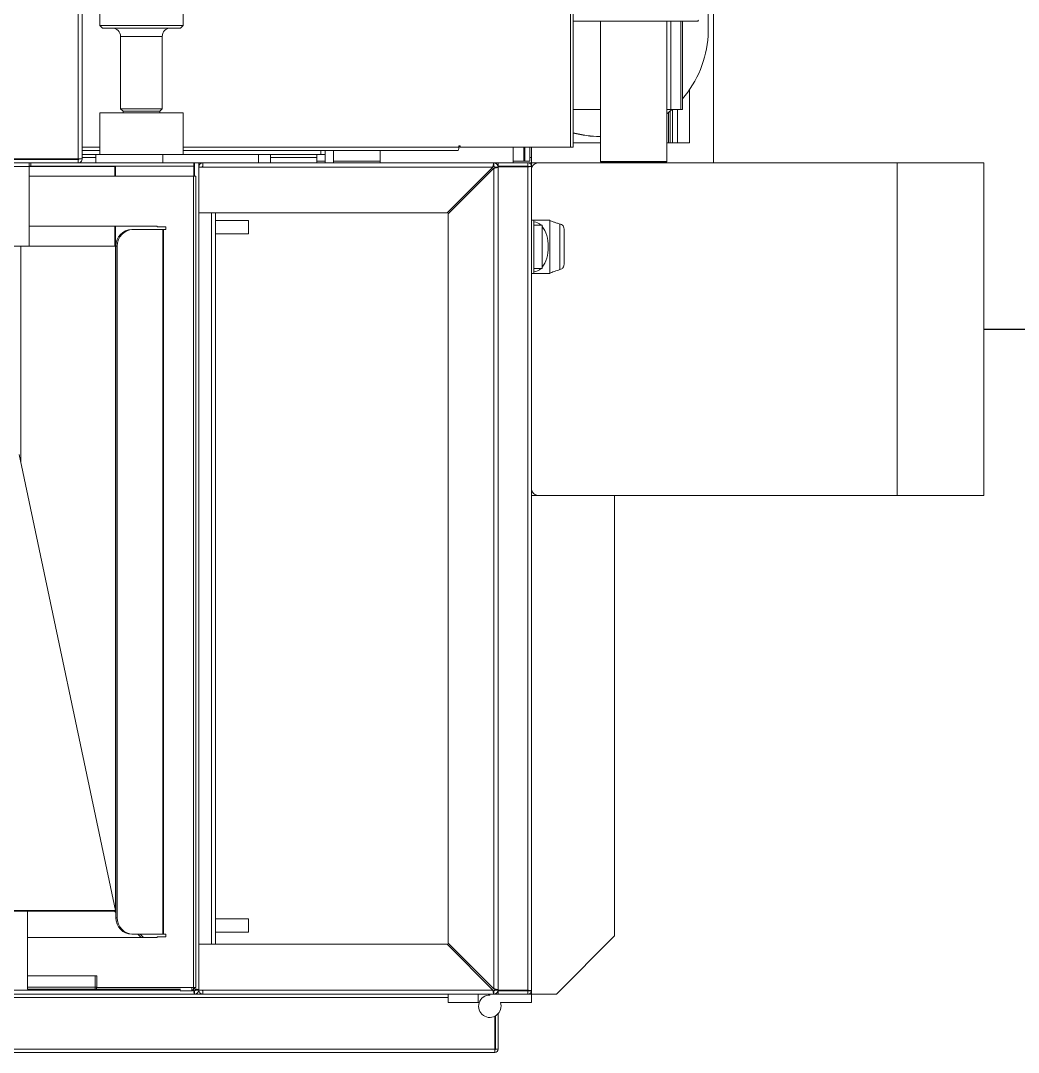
# Model space of a CAD drawing. Header units: millimetres. Extents: x 8553 to 58453, y 11523 to 43612.
# Drawn here: x 49456.1 to 49936, y 19149 to 19645.5 of the extents above; entities that cross this region are included whole.
import ezdxf

# ---------------------------------------------------------------- set-up
doc = ezdxf.new("R2010")
doc.units = ezdxf.units.MM
doc.layers.add('tube_steam', color=141, linetype='Continuous')

msp = doc.modelspace()

# ---------------------------------------------------------------- linework, layer by layer
at = {"linetype": 'Continuous', "lineweight": 15}
for p, q in [((49483.751, 19578.926), (49483.751, 22331.96)), ((49485.751, 22331.843), (49485.751, 19579.043)), ((49534.187, 19643.123), (49534.187, 22272.723)), ((49788.899, 20895.792), (49786.76, 19638.094)), ((49494.187, 19782.643), (49494.187, 19643.123)), ((49720.574, 19738.077), (49720.574, 19584.673)), ((49721.83, 19584.673), (49721.83, 19738.077)), ((49789.351, 19577.043), (49789.351, 19692.483)), ((49765.03, 19645.283), (49721.83, 19645.283)), ((49734.951, 19645.283), (49734.951, 19577.683)), ((49781.751, 19645.283), (49765.03, 19645.283)), ((49766.951, 19577.683), (49766.951, 19645.283)), ((49768.834, 19645.283), (49768.834, 19602.643)), ((49773.583, 19645.283), (49773.583, 19602.643)), ((49774.43, 19645.283), (49774.43, 19602.643)), ((49781.751, 19645.283), (49782.151, 19645.683)), ((49494.187, 19643.123), (49495.387, 19641.923)), ((49494.187, 19643.123), (49534.187, 19643.123)), ((49532.987, 19641.923), (49495.387, 19641.923)), ((49532.987, 19641.923), (49534.187, 19643.123)), ((49504.187, 19637.923), (49504.187, 19603.123)), ((49524.187, 19637.923), (49504.187, 19637.923)), ((49524.187, 19603.123), (49524.187, 19637.923)), ((49777.772, 19586.643), (49777.772, 19612.197)), ((49494.187, 19601.043), (49494.187, 19581.043)), ((49494.187, 19601.043), (49494.925, 19601.043)), ((49494.925, 19601.043), (49534.187, 19601.043)), ((49504.187, 19603.123), (49505.387, 19601.923)), ((49504.187, 19603.123), (49524.187, 19603.123)), ((49505.387, 19601.923), (49505.387, 19601.043)), ((49522.987, 19601.923), (49505.387, 19601.923)), ((49522.987, 19601.923), (49524.187, 19603.123)), ((49522.987, 19601.043), (49522.987, 19601.923)), ((49534.187, 19581.043), (49534.187, 19601.043)), ((49721.83, 19602.643), (49734.951, 19602.643)), ((49766.951, 19602.643), (49768.834, 19602.643)), ((49767.769, 19586.643), (49767.769, 19601.297)), ((49768.492, 19586.643), (49768.492, 19601.898)), ((49768.834, 19602.643), (49773.583, 19602.643)), ((49769.538, 19586.643), (49769.538, 19602.643)), ((49772.068, 19586.643), (49772.068, 19602.643)), ((49774.43, 19602.643), (49773.583, 19602.643)), ((49734.71, 19589.725), (49734.951, 19589.725)), ((49485.751, 19584.593), (49494.187, 19584.593)), ((49534.187, 19584.593), (49666.865, 19584.593)), ((49667.456, 19585.193), (49666.865, 19585.193)), ((49666.865, 19585.193), (49666.865, 19584.593)), ((49667.247, 19585.193), (49667.247, 19584.673)), ((49667.247, 19584.673), (49667.456, 19584.673)), ((49667.456, 19584.673), (49667.456, 19585.193)), ((49720.574, 19584.673), (49667.456, 19584.673)), ((49692.951, 19584.673), (49692.951, 19577.043)), ((49698.151, 19584.673), (49698.151, 19577.843)), ((49698.551, 19584.673), (49698.551, 19577.843)), ((49700.951, 19584.673), (49700.951, 19577.843)), ((49701.751, 19584.673), (49701.751, 19577.043)), ((49720.574, 19584.673), (49721.83, 19584.673)), ((49734.951, 19586.643), (49721.83, 19586.643)), ((49767.769, 19586.643), (49766.951, 19586.643)), ((49768.492, 19586.643), (49767.769, 19586.643)), ((49769.538, 19586.643), (49768.492, 19586.643)), ((49772.068, 19586.643), (49769.538, 19586.643)), ((49777.772, 19586.643), (49772.068, 19586.643)), ((49485.751, 19583.073), (49494.187, 19583.073)), ((49485.751, 19581.043), (49492.187, 19581.043)), ((49485.751, 19579.683), (49492.187, 19579.683)), ((49492.187, 19581.043), (49492.187, 19577.043)), ((49492.187, 19581.043), (49524.412, 19581.043)), ((49524.412, 19577.043), (49524.412, 19581.043)), ((49524.412, 19581.043), (49570.462, 19581.043)), ((49534.187, 19583.073), (49666.601, 19583.073)), ((49570.462, 19577.043), (49570.462, 19581.043)), ((49570.462, 19581.043), (49576.242, 19581.043)), ((49576.242, 19577.043), (49576.242, 19581.043)), ((49576.242, 19581.043), (49600.551, 19581.043)), ((49576.242, 19579.683), (49598.551, 19579.683)), ((49598.551, 19581.043), (49598.551, 19579.683)), ((49598.551, 19579.683), (49598.551, 19577.043)), ((49600.551, 19581.043), (49600.551, 19583.073)), ((49600.551, 19581.043), (49602.551, 19581.043)), ((49602.551, 19577.043), (49602.551, 19583.073)), ((49606.551, 19577.043), (49606.551, 19583.073)), ((49628.951, 19583.073), (49628.951, 19577.043)), ((49700.951, 19579.603), (49701.751, 19579.603)), ((48894.151, 19577.043), (49460.151, 19577.043)), ((48894.151, 19575.283), (49460.151, 19575.283)), ((49439.751, 19578.926), (49483.751, 19578.926)), ((49483.751, 19578.643), (49439.751, 19578.643)), ((49460.151, 19577.043), (49460.151, 19575.283)), ((49460.951, 19577.043), (49460.151, 19577.043)), ((49460.151, 19575.443), (49460.951, 19575.443)), ((49460.151, 19537.043), (49460.151, 19575.283)), ((49460.151, 19575.283), (49501.351, 19575.283)), ((49460.951, 19575.443), (49460.951, 19577.043)), ((49539.351, 19577.043), (49460.951, 19577.043)), ((49539.351, 19575.443), (49460.951, 19575.443)), ((49483.751, 19577.043), (49483.751, 19578.643)), ((49501.351, 19575.283), (49501.351, 19575.443)), ((49501.351, 19575.283), (49501.351, 19570.643)), ((49501.751, 19570.643), (49501.751, 19575.443)), ((49539.751, 19577.043), (49539.351, 19577.043)), ((49539.351, 19577.043), (49539.351, 19570.643)), ((49539.751, 19577.043), (49541.751, 19577.043)), ((49539.751, 19577.043), (49539.751, 19570.643)), ((49541.751, 19577.043), (49541.751, 19575.043)), ((49543.751, 19577.043), (49541.751, 19577.043)), ((49541.751, 19575.043), (49541.751, 19553.043)), ((49541.751, 19575.043), (49543.751, 19575.043)), ((49543.751, 19577.043), (49543.751, 19575.043)), ((49543.751, 19577.043), (49683.751, 19577.043)), ((49543.751, 19575.043), (49683.185, 19575.043)), ((49598.551, 19577.843), (49602.551, 19577.843)), ((49606.551, 19577.843), (49628.951, 19577.843)), ((49683.185, 19575.043), (49661.185, 19553.043)), ((49683.751, 19575.443), (49683.751, 19577.043)), ((49685.751, 19577.043), (49683.751, 19577.043)), ((49684.151, 19575.043), (49685.751, 19575.043)), ((49700.071, 19577.043), (49685.751, 19577.043)), ((49685.751, 19577.043), (49685.751, 19575.443)), ((49700.071, 19575.443), (49685.751, 19575.443)), ((49685.751, 19575.16), (49685.751, 19178.926)), ((49700.071, 19575.16), (49685.751, 19575.16)), ((49692.951, 19577.843), (49698.151, 19577.843)), ((49698.151, 19577.843), (49698.551, 19577.843)), ((49700.951, 19577.843), (49698.551, 19577.843)), ((49700.071, 19577.043), (49701.751, 19577.043)), ((49700.071, 19577.043), (49700.071, 19575.443)), ((49700.071, 19575.16), (49700.071, 19178.926)), ((49700.151, 19575.363), (49701.751, 19575.363)), ((49701.751, 19577.043), (49701.751, 19575.363)), ((49701.751, 19577.043), (49704.951, 19577.043)), ((49701.751, 19575.363), (49701.751, 19178.723)), ((49877.751, 19577.043), (49704.951, 19577.043)), ((49734.951, 19577.683), (49735.351, 19577.283)), ((49758.264, 19577.683), (49734.951, 19577.683)), ((49758.082, 19577.283), (49735.351, 19577.283)), ((49740.951, 19577.283), (49740.951, 19577.043)), ((49766.551, 19577.283), (49758.082, 19577.283)), ((49766.951, 19577.683), (49758.264, 19577.683)), ((49760.951, 19577.043), (49760.951, 19577.283)), ((49766.551, 19577.283), (49766.951, 19577.683)), ((49877.751, 19577.043), (49877.751, 19417.043)), ((49919.351, 19577.043), (49877.751, 19577.043)), ((49919.351, 19577.043), (49919.351, 19417.043)), ((49460.151, 19570.643), (49539.206, 19570.643)), ((49539.206, 19570.643), (49539.206, 19180.243)), ((49539.206, 19570.643), (49540.362, 19570.643)), ((49540.362, 19570.643), (49540.362, 19180.243)), ((49661.751, 19552.477), (49683.751, 19574.477)), ((49683.751, 19574.477), (49683.751, 19179.608)), ((49541.751, 19553.043), (49661.185, 19553.043)), ((49541.751, 19553.043), (49541.751, 19201.043)), ((49547.831, 19553.043), (49547.831, 19201.043)), ((49549.751, 19553.043), (49549.751, 19201.043)), ((49661.751, 19552.477), (49661.751, 19201.608)), ((49460.151, 19546.643), (49521.68, 19546.643)), ((49501.351, 19546.643), (49501.351, 19537.043)), ((49501.751, 19217.608), (49501.751, 19546.643)), ((49509.574, 19545.043), (49510.244, 19545.043)), ((49510.244, 19545.043), (49524.495, 19545.043)), ((49521.68, 19546.643), (49521.68, 19546.243)), ((49525.851, 19546.243), (49521.68, 19546.243)), ((49524.495, 19545.043), (49524.495, 19205.843)), ((49524.799, 19545.043), (49524.495, 19545.043)), ((49524.799, 19205.843), (49524.799, 19545.043)), ((49524.799, 19545.043), (49525.851, 19545.043)), ((49525.851, 19545.043), (49525.851, 19546.243)), ((49565.751, 19549.243), (49549.751, 19549.243)), ((49565.751, 19549.243), (49565.751, 19542.843)), ((49701.751, 19549.443), (49702.951, 19549.443)), ((49702.951, 19549.443), (49702.951, 19523.843)), ((49702.951, 19549.443), (49710.458, 19549.443)), ((49706.951, 19547.043), (49702.951, 19547.043)), ((49706.951, 19547.043), (49706.951, 19526.243)), ((49710.551, 19549.283), (49710.551, 19549.253)), ((49710.551, 19524.032), (49710.551, 19549.253)), ((49715.492, 19525.665), (49715.492, 19547.62)), ((49717.43, 19528.091), (49717.43, 19545.194)), ((49549.751, 19542.843), (49565.751, 19542.843)), ((48894.151, 19537.043), (49460.151, 19537.043)), ((49456.1, 19433.102), (49456.1, 19537.043)), ((49501.351, 19537.043), (49460.151, 19537.043)), ((49501.351, 19537.043), (49501.751, 19537.043)), ((49502.561, 19537.043), (49501.892, 19537.043)), ((49501.892, 19213.843), (49501.892, 19537.043)), ((49502.561, 19213.843), (49502.561, 19537.043)), ((49702.951, 19526.243), (49706.951, 19526.243)), ((49701.751, 19523.843), (49702.951, 19523.843)), ((49702.951, 19523.843), (49710.458, 19523.843)), ((49710.551, 19524.032), (49710.551, 19524.003)), ((49455.351, 19436.645), (49501.751, 19217.286)), ((49701.751, 19417.043), (49704.951, 19417.043)), ((49877.751, 19417.043), (49704.951, 19417.043)), ((49741.751, 19417.043), (49741.751, 19205.043)), ((49919.351, 19417.043), (49877.751, 19417.043)), ((49208.421, 19217.286), (49501.751, 19217.286)), ((49501.751, 19217.608), (49501.892, 19217.467)), ((49501.751, 19217.608), (49501.751, 19217.043)), ((49459.351, 19217.043), (48894.316, 19217.043)), ((49459.351, 19179.443), (49459.351, 19217.043)), ((49459.351, 19217.043), (49501.185, 19217.043)), ((49501.892, 19216.336), (49501.185, 19217.043)), ((49501.751, 19217.043), (49501.185, 19217.043)), ((49501.892, 19213.843), (49502.561, 19213.843)), ((49565.751, 19213.243), (49549.751, 19213.243)), ((49565.751, 19213.243), (49565.751, 19206.843)), ((49521.68, 19204.243), (49459.351, 19204.243)), ((49510.244, 19205.843), (49509.574, 19205.843)), ((49524.495, 19205.843), (49510.244, 19205.843)), ((49513.985, 19204.243), (49512.385, 19205.843)), ((49513.516, 19205.843), (49515.116, 19204.243)), ((49521.68, 19204.643), (49521.68, 19204.243)), ((49521.68, 19204.643), (49525.851, 19204.643)), ((49524.495, 19205.843), (49524.799, 19205.843)), ((49525.851, 19205.843), (49524.799, 19205.843)), ((49525.851, 19204.643), (49525.851, 19205.843)), ((49549.751, 19206.843), (49565.751, 19206.843)), ((49741.751, 19205.043), (49713.751, 19177.043)), ((49541.751, 19201.043), (49541.751, 19179.043)), ((49661.185, 19201.043), (49541.751, 19201.043)), ((49661.185, 19201.043), (49683.185, 19179.043)), ((49683.751, 19179.608), (49661.751, 19201.608)), ((49459.351, 19185.843), (49491.893, 19185.843)), ((49491.893, 19185.843), (49491.893, 19180.403)), ((49491.893, 19185.843), (49492.663, 19185.843)), ((49492.663, 19185.843), (49492.663, 19180.403)), ((49532.919, 19179.043), (48856.316, 19179.043)), ((49459.351, 19180.403), (49491.893, 19180.403)), ((49532.919, 19179.443), (49459.351, 19179.443)), ((49492.663, 19180.403), (49491.893, 19180.403)), ((49492.594, 19180.243), (49492.594, 19179.443)), ((49492.594, 19180.243), (49528.432, 19180.243)), ((49539.206, 19180.243), (49528.432, 19180.243)), ((49532.793, 19178.643), (49538.387, 19178.643)), ((49538.387, 19178.643), (49538.387, 19180.243)), ((49539.185, 19179.043), (49538.965, 19179.043)), ((49539.045, 19179.182), (49539.185, 19179.043)), ((49539.206, 19180.243), (49540.362, 19180.243)), ((49539.308, 19180.051), (49539.351, 19180.008)), ((49539.351, 19180.243), (49539.351, 19180.008)), ((49539.751, 19179.608), (49539.351, 19180.008)), ((49539.751, 19180.243), (49539.751, 19179.608)), ((49539.751, 19178.643), (49539.751, 19177.043)), ((49540.151, 19179.043), (49541.751, 19179.043)), ((49543.751, 19179.043), (49541.751, 19179.043)), ((49543.751, 19179.043), (49543.751, 19177.043)), ((49683.185, 19179.043), (49543.751, 19179.043)), ((49683.751, 19178.643), (49683.751, 19177.043)), ((49684.151, 19179.043), (49685.751, 19179.043)), ((49700.071, 19178.926), (49685.751, 19178.926)), ((49700.071, 19178.643), (49685.751, 19178.643)), ((49685.751, 19177.043), (49685.751, 19178.643)), ((49700.071, 19177.043), (49700.071, 19178.643)), ((49700.151, 19178.723), (49701.751, 19178.723)), ((49701.751, 19178.723), (49701.751, 19177.043)), ((49539.751, 19177.043), (48855.751, 19177.043)), ((49661.751, 19175.443), (48871.351, 19175.443)), ((49543.751, 19177.043), (49539.751, 19177.043)), ((49683.751, 19177.043), (49543.751, 19177.043)), ((49661.751, 19177.043), (49661.751, 19173.043)), ((49661.751, 19173.043), (49676.151, 19173.043)), ((49676.151, 19173.043), (49676.151, 19177.043)), ((49676.151, 19173.043), (49676.659, 19173.043)), ((49681.751, 19177.043), (49681.751, 19176.643)), ((49683.751, 19177.043), (49685.751, 19177.043)), ((49700.071, 19177.043), (49685.751, 19177.043)), ((49686.842, 19173.043), (49701.751, 19173.043)), ((49700.071, 19177.043), (49701.751, 19177.043)), ((49701.751, 19177.043), (49713.751, 19177.043)), ((49701.751, 19177.043), (49701.751, 19173.043)), ((49685.751, 19150.643), (49685.751, 19167.615)), ((49684.151, 19166.405), (49684.151, 19150.643)), ((49684.551, 19150.643), (49684.551, 19166.625)), ((48871.351, 19150.643), (49684.151, 19150.643)), ((49684.151, 19149.043), (48871.351, 19149.043)), ((49684.151, 19150.643), (49684.151, 19150.243)), ((49684.151, 19150.243), (49684.151, 19149.043)), ((49684.551, 19150.643), (49685.751, 19150.643))]:
    msp.add_line(p, q, dxfattribs=at)
at = {"linetype": 'Continuous', "lineweight": 15, "flags": 128}
for points in [[(49766.951, 19600.642), (49767.716, 19601.253), (49769.351, 19602.643)], [(49492.663, 19180.403), (49492.665, 19180.371), (49492.669, 19180.341), (49492.676, 19180.314), (49492.686, 19180.29), (49492.698, 19180.27), (49492.711, 19180.255), (49492.725, 19180.246), (49492.74, 19180.243)], [(49538.387, 19178.643), (49538.575, 19178.681), (49538.756, 19178.795), (49538.922, 19178.98), (49539.068, 19179.228), (49539.188, 19179.532), (49539.277, 19179.877), (49539.331, 19180.243)]]:
    msp.add_lwpolyline(points, dxfattribs=at)
at = {"linetype": 'Continuous', "lineweight": 15}
for centre, radius, start, end in [((49500.187, 19637.923), 4, 0, 90), ((49528.187, 19637.923), 4, 90, 180), ((49734.602, 19641.692), 52.282, 319.62265, 356.05302), ((49735.38, 19640.767), 51.042, 254.6045, 269.51767), ((49734.712, 19640.764), 51.039, 255.38038, 269.99785), ((49664.478, 19584.225), 2.415, 331.51839, 8.77946), ((49543.751, 19575.043), 2, 90, 180), ((49543.751, 19575.043), 0.4, 90, 180), ((49683.751, 19575.043), 2, 0, 90), ((49683.751, 19575.043), 0.4, 0, 90), ((49704.951, 19573.843), 3.2, 90, 180), ((49509.736, 19537.198), 7.846, 91.18371, 181.13671), ((49510.406, 19537.198), 7.846, 91.18371, 181.13671), ((49704.951, 19420.243), 3.2, 180, 270), ((49509.736, 19213.687), 7.846, 178.86329, 268.81629), ((49510.406, 19213.687), 7.846, 178.86329, 268.81629), ((49495.147, 19180.378), 3.254, 179.56717, 196.70483), ((49539.751, 19179.043), 2, 270, 0), ((49539.751, 19179.043), 0.4, 270, 0), ((49543.751, 19179.043), 2, 180, 270), ((49543.751, 19179.043), 0.4, 180, 270), ((49683.751, 19179.043), 2, 270, 0), ((49683.751, 19179.043), 0.4, 270, 0), ((49681.751, 19171.243), 5.4, 90, 19.47122), ((49684.151, 19150.643), 0.4, 270, 0), ((49684.151, 19150.643), 1.6, 270, 0)]:
    msp.add_arc(centre, radius, start, end, dxfattribs=at)
for centre, major_axis, start_param, end_param in [((49702.951, 19536.643), (0, 12), -0.5223148, 0), ((49702.951, 19536.643), (0, -12), 0.6154797, 2.5261129), ((49710.458, 19549.283), (0, 0.16), 4.712389, 6.2831853), ((49702.951, 19536.643), (0, -12), 0, 0.5223148), ((49710.458, 19524.003), (0, -0.16), 0, 1.5707963)]:
    msp.add_ellipse(centre, major_axis=major_axis, ratio=0.5773503, start_param=start_param, end_param=end_param, dxfattribs=at)
for points in [[(49485.751, 19579.043), (49485.721, 19579.033), (49485.66, 19579.013), (49485.198, 19578.984), (49484.537, 19578.955), (49484.013, 19578.935), (49483.751, 19578.926)], [(49483.751, 19578.643), (49483.803, 19578.649), (49483.908, 19578.661), (49484.04, 19578.753), (49484.133, 19578.885), (49484.145, 19578.99), (49484.151, 19579.043)], [(49483.751, 19577.043), (49484.013, 19577.073), (49484.537, 19577.133), (49485.198, 19577.595), (49485.66, 19578.256), (49485.721, 19578.781), (49485.751, 19579.043)], [(49683.751, 19575.443), (49683.703, 19575.437), (49683.609, 19575.425), (49683.468, 19575.332), (49683.326, 19575.2), (49683.232, 19575.095), (49683.185, 19575.043)], [(49683.751, 19574.477), (49683.803, 19574.524), (49683.908, 19574.618), (49684.04, 19574.76), (49684.133, 19574.901), (49684.145, 19574.996), (49684.151, 19575.043)], [(49701.751, 19575.363), (49701.725, 19575.583), (49701.675, 19576.023), (49701.286, 19576.578), (49700.731, 19576.967), (49700.291, 19577.017), (49700.071, 19577.043)], [(49700.151, 19575.363), (49700.149, 19575.373), (49700.147, 19575.394), (49700.129, 19575.421), (49700.102, 19575.439), (49700.081, 19575.441), (49700.071, 19575.443)], [(49700.071, 19575.16), (49700.291, 19575.177), (49700.731, 19575.211), (49701.286, 19575.261), (49701.675, 19575.312), (49701.725, 19575.346), (49701.751, 19575.363)], [(49700.071, 19575.16), (49700.081, 19575.177), (49700.102, 19575.211), (49700.129, 19575.261), (49700.147, 19575.312), (49700.149, 19575.346), (49700.151, 19575.363)], [(49539.185, 19179.043), (49539.232, 19178.99), (49539.326, 19178.885), (49539.468, 19178.753), (49539.609, 19178.661), (49539.703, 19178.649), (49539.751, 19178.643)], [(49540.151, 19179.043), (49540.145, 19179.09), (49540.133, 19179.184), (49540.04, 19179.326), (49539.908, 19179.467), (49539.803, 19179.561), (49539.751, 19179.608)], [(49683.185, 19179.043), (49683.232, 19178.99), (49683.326, 19178.885), (49683.468, 19178.753), (49683.609, 19178.661), (49683.703, 19178.649), (49683.751, 19178.643)], [(49684.151, 19179.043), (49684.145, 19179.09), (49684.133, 19179.184), (49684.04, 19179.326), (49683.908, 19179.467), (49683.803, 19179.561), (49683.751, 19179.608)], [(49701.751, 19178.723), (49701.725, 19178.74), (49701.675, 19178.773), (49701.286, 19178.824), (49700.731, 19178.875), (49700.291, 19178.909), (49700.071, 19178.926)], [(49700.151, 19178.723), (49700.149, 19178.74), (49700.147, 19178.773), (49700.129, 19178.824), (49700.102, 19178.875), (49700.081, 19178.909), (49700.071, 19178.926)], [(49700.071, 19177.043), (49700.291, 19177.068), (49700.731, 19177.118), (49701.286, 19177.507), (49701.675, 19178.062), (49701.725, 19178.503), (49701.751, 19178.723)], [(49700.071, 19178.643), (49700.081, 19178.644), (49700.102, 19178.646), (49700.129, 19178.665), (49700.147, 19178.691), (49700.149, 19178.712), (49700.151, 19178.723)]]:
    msp.add_open_spline(points, degree=3, dxfattribs=at)
for points, knots in [([(49683.751, 19577.043), (49683.709, 19577.02), (49683.627, 19576.974), (49683.504, 19576.618), (49683.38, 19576.096), (49683.274, 19575.536), (49683.209, 19575.176), (49683.185, 19575.043)], [0, 0, 0, 0, 0.2181749, 0.4363498, 0.6545151, 0.8726803, 1, 1, 1, 1]), ([(49683.751, 19574.477), (49683.979, 19574.518), (49684.436, 19574.6), (49685.043, 19574.724), (49685.496, 19574.847), (49685.721, 19574.954), (49685.743, 19575.019), (49685.751, 19575.043)], [0, 0, 0, 0, 0.2181749, 0.4363498, 0.6545151, 0.8726803, 1, 1, 1, 1]), ([(49715.492, 19547.62), (49714.959, 19547.77), (49713.88, 19548.073), (49712.11, 19548.717), (49711.152, 19549.046), (49710.551, 19549.253)], [0, 0, 0, 0, 0.2655345, 0.5386687, 1, 1, 1, 1]), ([(49717.43, 19545.194), (49717.396, 19545.585), (49717.334, 19546.28), (49716.752, 19547.064), (49716.069, 19547.457), (49715.594, 19547.591), (49715.492, 19547.62)], [0, 0, 0, 0, 0.3593504, 0.639725, 0.9220511, 1, 1, 1, 1]), ([(49710.551, 19524.032), (49710.868, 19524.136), (49711.512, 19524.346), (49713.083, 19524.943), (49714.549, 19525.383), (49715.492, 19525.665)], [0, 0, 0, 0, 0.2570305, 0.5222537, 1, 1, 1, 1]), ([(49715.492, 19525.665), (49715.792, 19525.766), (49716.392, 19525.967), (49717.053, 19526.558), (49717.388, 19527.281), (49717.418, 19527.862), (49717.43, 19528.091)], [0, 0, 0, 0, 0.2354957, 0.4701003, 0.7910601, 1, 1, 1, 1]), ([(49539.185, 19179.043), (49539.226, 19178.814), (49539.308, 19178.357), (49539.432, 19177.751), (49539.555, 19177.298), (49539.662, 19177.072), (49539.727, 19177.051), (49539.751, 19177.043)], [0, 0, 0, 0, 0.2181749, 0.4363498, 0.6545151, 0.8726803, 1, 1, 1, 1]), ([(49541.751, 19179.043), (49541.728, 19179.084), (49541.682, 19179.166), (49541.326, 19179.29), (49540.804, 19179.413), (49540.244, 19179.52), (49539.883, 19179.584), (49539.751, 19179.608)], [0, 0, 0, 0, 0.2181749, 0.4363498, 0.6545151, 0.8726803, 1, 1, 1, 1]), ([(49683.185, 19179.043), (49683.226, 19178.814), (49683.308, 19178.357), (49683.432, 19177.751), (49683.555, 19177.298), (49683.662, 19177.072), (49683.727, 19177.051), (49683.751, 19177.043)], [0, 0, 0, 0, 0.2181749, 0.4363498, 0.6545151, 0.8726803, 1, 1, 1, 1]), ([(49685.751, 19179.043), (49685.728, 19179.084), (49685.682, 19179.166), (49685.326, 19179.29), (49684.804, 19179.413), (49684.244, 19179.52), (49683.883, 19179.584), (49683.751, 19179.608)], [0, 0, 0, 0, 0.2181749, 0.4363498, 0.6545151, 0.8726803, 1, 1, 1, 1])]:
    msp.add_open_spline(points, degree=3, knots=knots, dxfattribs=at)
at = {"layer": 'tube_steam'}
msp.add_line((49919.351, 19497.043), (52388.431, 19497.043), dxfattribs=at)

doc.saveas('drawing.dxf')
